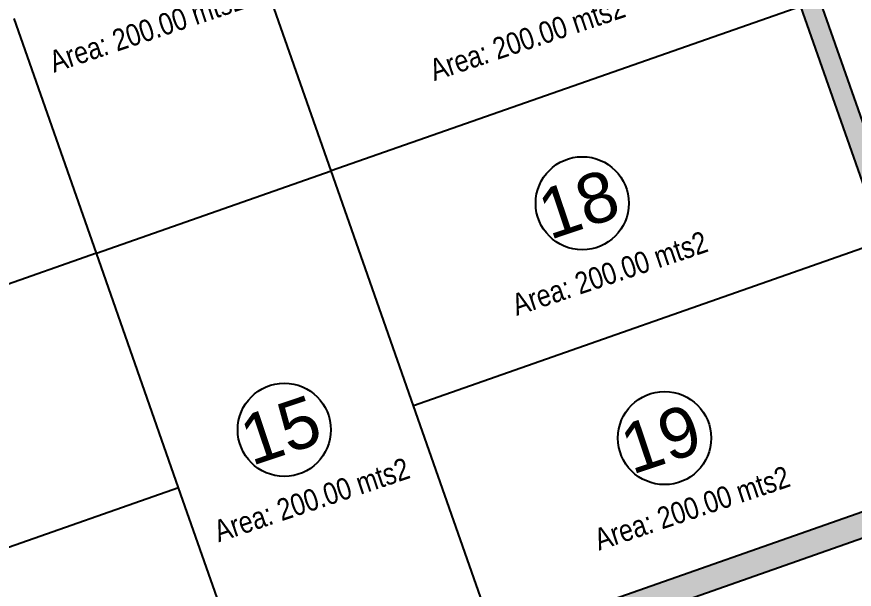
# Model space of a CAD drawing. Header units: metres. Extents: x 604533 to 608048, y 1310709 to 1311860.
# Drawn here: x 604691.96 to 604725.62, y 1311061.37 to 1311084.39 of the extents above; entities that cross this region are included whole.
import ezdxf

# ---------------------------------------------------------------- set-up
doc = ezdxf.new("R2010")
doc.units = ezdxf.units.M
doc.header["$LTSCALE"] = 0.0254
doc.header["$MEASUREMENT"] = 0
doc.layers.add('ROTULOS LOTES', color=1, linetype='Continuous')
doc.styles.add('ROTULOS', font='arial.ttf', dxfattribs={"height": 3})
doc.styles.add('TSN - Arial Narrow', font='ARIALN.TTF')

msp = doc.modelspace()

# ---------------------------------------------------------------- hatches: boundary and pattern name
h = msp.add_hatch(color=256)
h.dxf.hatch_style = 1
h.paths.add_polyline_path([(604717.6088284807, 1311103.942540756), (604716.8584436964, 1311103.679239602), (604720.165878234, 1311094.242032559), (604730.0881818469, 1311065.930411428), (604730.8438796919, 1311066.223826279)])
h = msp.add_hatch(color=256)
h.dxf.hatch_style = 1
h.paths.add_polyline_path([(604730.3020958448, 1311064.945770252, 0.3789858389670721), (604730.8438796923, 1311066.22382628), (604730.0881818469, 1311065.930411428), (604711.2137747023, 1311059.315522545), (604701.77657113, 1311056.008078103), (604682.9021639854, 1311049.39318922), (604682.1473092638, 1311049.128591585), (604682.1528085743, 1311049.112900438, 0.4067739386842537), (604683.501685732, 1311048.535961752)])

# ---------------------------------------------------------------- linework, layer by layer
for p, q in [((604730.8438796919, 1311066.223826279, 100), (604717.6099153946, 1311103.939443149, 100)), ((604704.598905627, 1311078.189936632, 100), (604701.2914710894, 1311087.627143675, 100)), ((604723.4733127718, 1311084.804825515, 100), (604704.5989056272, 1311078.189936632, 100)), ((604726.7807473092, 1311075.367618472, 100), (604723.4733127716, 1311084.804825515, 100)), ((604695.1617020549, 1311074.88249219, 100), (604691.8542675172, 1311084.319699233, 100)), ((604695.1617020549, 1311074.88249219, 100), (604704.598905627, 1311078.189936632, 100)), ((604707.9063401646, 1311068.752729588, 100), (604704.598905627, 1311078.189936632, 100)), ((604726.7807473092, 1311075.367618472, 100), (604707.9063401646, 1311068.752729588, 100)), ((604695.1617020549, 1311074.88249219, 100), (604676.2872949103, 1311068.267603307, 100)), ((604698.4691365923, 1311065.445285147, 100), (604695.1617020548, 1311074.88249219, 100)), ((604711.2137747023, 1311059.315522545, 100), (604707.9063401646, 1311068.752729588, 100)), ((604730.0881818469, 1311065.930411428, 100), (604711.2137747023, 1311059.315522545, 100)), ((604698.4691365923, 1311065.445285147, 100), (604679.5947294477, 1311058.830396263, 100)), ((604701.77657113, 1311056.008078103, 100), (604698.4691365923, 1311065.445285147, 100)), ((604730.3020958448, 1311064.945770252, 100), (604683.4397076186, 1311048.514230126, 100))]:
    msp.add_line(p, q)
for centre in [(604714.689812759, 1311076.888766729, 100), (604702.7145883333, 1311067.78520925, 100), (604717.9972274883, 1311067.451552743, 100)]:
    msp.add_circle(centre, 1.872097552434422)

# ---------------------------------------------------------------- texts
at = {"linetype": 'Continuous', "lineweight": 25, "ltscale": 0.1, "char_height": 0.8740375330483229, "width": 14.13315553382551, "attachment_point": 1, "rotation": 18.57546149079549, "style": 'TSN - Arial Narrow'}
for insert in [(604691.5255575234, 1311082.402165863, 100), (604706.8081966784, 1311082.068509355, 100), (604710.1156510243, 1311072.631309254, 100), (604698.1404265985, 1311063.527751776, 100), (604713.4230657535, 1311063.194095269, 100)]:
    msp.add_mtext('\\pi-2.62211,l4.37019,t4.37019;Area: 200.00 mts2', dxfattribs=dict(at, insert=insert))
at = {"layer": 'ROTULOS LOTES', "style": 'ROTULOS'}
for s, p in [('18', (604713.3764348817, 1311075.406696955, 100)), ('15', (604701.3984476943, 1311066.322951161, 100)), ('19', (604716.683849611, 1311065.969482969, 100))]:
    msp.add_text(s, height=2.014157069480245, rotation=18.57546149149244, dxfattribs=at).set_placement(p)

doc.saveas('drawing.dxf')
